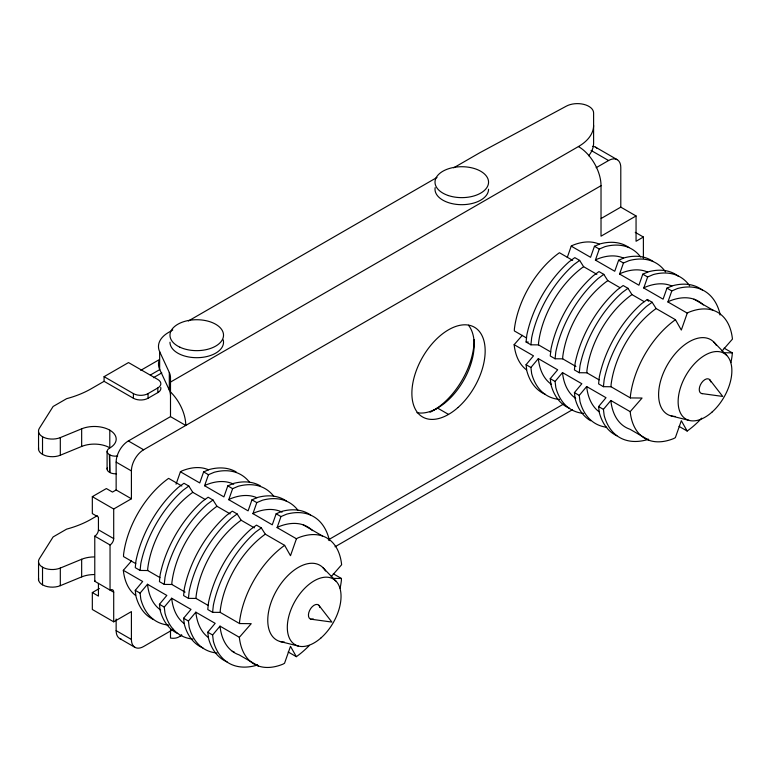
<?xml version="1.0" encoding="UTF-8"?>
<svg xmlns="http://www.w3.org/2000/svg" width="771" height="771" viewBox="0 0 771 771"><rect width="100%" height="100%" fill="white"/><g stroke="black" fill="none" stroke-linecap="round" stroke-linejoin="round"><path stroke-width="1.16" d="M109.79 430.17L109.79 447.797A21.848 12.615 0 0 0 81.659 446.448L60.311 455.227A13.82 7.98 0 0 1 45.229 455.594A13.82 7.98 0 0 1 38.579 447.758M147.695 570.53L147.724 568.622A72.792 42.029 -60 0 1 192.779 492.322L188.818 486.048L183.98 483.253L178.313 487.388A84.637 48.862 -60 0 0 135.995 560.681L135.253 567.658L140.081 570.453L147.695 570.53L159.915 577.575M171.875 584.485L171.894 582.577A72.792 42.029 -60 0 1 216.959 506.277L212.989 500.003L208.151 497.208L202.484 501.343A84.637 48.862 -60 0 0 160.166 574.636L159.424 581.613L164.252 584.408L171.875 584.485L185.098 592.118M196.046 598.441L196.075 596.532A72.792 42.029 -60 0 1 241.13 520.232L237.16 513.958L232.322 511.163L226.655 515.298A84.637 48.862 -60 0 0 184.336 588.591L183.594 595.569L188.432 598.363L196.046 598.441L208.257 605.486M220.217 612.396L220.246 610.487A72.792 42.029 -60 0 1 265.301 534.187L261.33 527.913L256.492 525.118L250.826 529.253A84.637 48.862 -60 0 0 208.517 602.546L207.765 609.524L212.603 612.319L220.217 612.396L239.55 623.556L251.24 623.672L239.357 637.299L220.014 626.139L212.603 634.996L213.345 641.115A84.637 48.862 -60 0 0 255.664 665.546L257.553 664.737M239.55 623.556L239.579 621.657A72.792 42.029 -60 0 1 284.634 545.348L265.301 534.187M333.284 573.778L341.428 578.481L341.399 580.38A72.792 42.029 -60 0 1 340.098 588.225M538.524 344.888L538.553 342.989A72.792 42.029 -60 0 1 583.608 266.679L579.638 260.405L574.8 257.62L569.133 261.755A84.637 48.862 -60 0 0 526.815 335.048L526.073 342.016L530.911 344.81L538.524 344.888L550.735 351.942M562.695 358.843L562.724 356.944A72.792 42.029 -60 0 1 607.779 280.634L603.809 274.36L598.971 271.575L593.304 275.71A84.637 48.862 -60 0 0 550.995 349.003L550.243 355.971L555.081 358.766L562.695 358.843L575.927 366.485M586.866 372.798L586.895 370.899A72.792 42.029 -60 0 1 631.95 294.589L627.98 288.315L623.151 285.53L617.484 289.665A84.637 48.862 -60 0 0 575.166 362.958L574.414 369.926L579.252 372.721L586.866 372.798L599.077 379.852M611.037 386.753L611.066 384.854A72.792 42.029 -60 0 1 656.121 308.545L652.15 302.271L647.322 299.485L641.655 303.62A84.637 48.862 -60 0 0 599.337 376.913L598.585 383.881L603.423 386.676L611.037 386.753L630.379 397.923L642.07 398.038L630.177 411.656L610.834 400.496L603.423 409.362L604.165 415.473A84.637 48.862 -60 0 0 646.483 439.904L648.372 439.104M630.379 397.923L630.408 396.015A72.792 42.029 -60 0 1 675.463 319.705L656.121 308.545M724.104 348.135L732.248 352.839L732.219 354.737A72.792 42.029 -60 0 1 730.918 362.592M140.081 570.453L140.833 563.476A84.637 48.862 -60 0 1 183.151 490.183L188.818 486.048M164.252 584.408L165.004 577.431A84.637 48.862 -60 0 1 207.322 504.138L212.989 500.003M188.432 598.363L189.174 591.386A84.637 48.862 -60 0 1 231.493 518.093L237.16 513.958M212.603 612.319L213.345 605.341A84.637 48.862 -60 0 1 255.664 532.048L261.33 527.913M530.911 344.81L531.653 337.833A84.637 48.862 -60 0 1 573.971 264.54L579.638 260.405M555.081 358.766L555.824 351.788A84.637 48.862 -60 0 1 598.142 278.495L603.809 274.36M579.252 372.721L579.994 365.743A84.637 48.862 -60 0 1 622.313 292.45L627.98 288.315M603.423 386.676L604.165 379.698A84.637 48.862 -60 0 1 646.483 306.405L652.15 302.271M176.048 484.198L180.414 471.775L182.043 470.869A72.792 42.029 -60 0 1 208.536 469.809M236.119 471.9A84.637 48.862 -60 0 0 209.288 469.5L203.621 471.919L199.747 482.945L180.414 471.775M260.29 485.855A84.637 48.862 -60 0 0 233.459 483.456L227.792 485.875L223.918 496.9L204.585 485.74L208.459 474.705L214.126 472.295A84.637 48.862 -60 0 1 249.746 482.53M286.417 501.054A84.637 48.862 -60 0 0 257.639 497.42L251.972 499.83L248.098 510.855L228.756 499.695L232.63 488.66L238.297 486.25A84.637 48.862 -60 0 1 273.917 496.485M310.588 515.009A84.637 48.862 -60 0 0 281.81 511.375L276.143 513.785L272.269 524.81L252.927 513.65L256.801 502.615L262.468 500.206A84.637 48.862 -60 0 1 298.088 510.441M331.222 576.66L341.63 564.738A72.792 42.029 -60 0 0 298.069 537.859L296.44 538.765L277.097 527.605L280.972 516.57L286.639 514.161A84.637 48.862 -60 0 1 328.957 538.592L329.207 540.635M296.44 538.765L290.494 555.698L284.634 545.348M567.273 257.427L571.234 246.142L572.872 245.226A72.792 42.029 -60 0 1 599.366 244.176M628.895 247.501A84.637 48.862 -60 0 0 600.117 243.867L594.451 246.277L590.576 257.302L571.234 246.142M653.066 261.456A84.637 48.862 -60 0 0 624.288 257.822L618.621 260.232L614.747 271.257L595.405 260.097L599.279 249.062L604.946 246.653A84.637 48.862 -60 0 1 640.566 256.888M678.191 276.095A84.637 48.862 -60 0 0 648.459 271.777L642.792 274.187L638.918 285.212L619.576 274.052L623.45 263.017L629.117 260.608A84.637 48.862 -60 0 1 665.46 271.826M702.362 290.05A84.637 48.862 -60 0 0 672.63 285.733L666.963 288.142L663.089 299.167L643.756 288.007L647.63 276.982L653.288 274.563A84.637 48.862 -60 0 1 689.631 285.781M722.042 351.017L732.45 339.095A72.792 42.029 -60 0 0 688.898 312.216L687.26 313.122L667.927 301.962L671.801 290.937L677.468 288.527A84.637 48.862 -60 0 1 719.777 312.959L720.027 314.992M687.26 313.122L681.313 330.065L675.463 319.705M153.535 619.566A84.637 48.862 -60 0 1 135.995 596.455L135.253 590.345L142.664 581.479L123.331 570.309L131.504 560.951M168.714 625.108A84.637 48.862 -60 0 1 140.833 599.25L140.081 593.13L147.502 584.273L166.835 595.434L159.424 604.3L160.166 610.41A84.637 48.862 -60 0 0 177.706 633.521M192.885 639.063A84.637 48.862 -60 0 1 165.004 613.205L164.252 607.085L171.673 598.229L191.006 609.389L183.594 618.255L184.336 624.365A84.637 48.862 -60 0 0 202.946 647.948M217.056 653.018A84.637 48.862 -60 0 1 189.174 627.16L188.432 621.04L195.844 612.184L215.176 623.344L207.765 632.21L208.517 638.321A84.637 48.862 -60 0 0 227.117 661.904M545.425 394.405A84.637 48.862 -60 0 1 526.815 370.812L526.073 364.702L533.484 355.836L514.151 344.676L522.324 335.308M559.534 399.465A84.637 48.862 -60 0 1 531.653 373.607L530.911 367.497L538.322 358.631L557.664 369.791L550.243 378.657L550.995 384.768A84.637 48.862 -60 0 0 569.596 408.36M583.705 413.42A84.637 48.862 -60 0 1 555.824 387.562L555.081 381.452L562.493 372.586L581.835 383.746L574.414 392.612L575.166 398.723A84.637 48.862 -60 0 0 590.653 420.764M606.671 427.25A84.637 48.862 -60 0 1 579.994 401.518L579.252 395.407L586.664 386.541L606.006 397.701L598.585 406.568L599.337 412.678A84.637 48.862 -60 0 0 616.877 435.788M172.752 330.007L168.589 332.407A34.541 19.94 0 0 0 159.655 351.672L159.655 369.299L169.312 390.116A34.541 19.94 0 0 1 170.497 395.282M188.365 320.996L437.012 177.436M453.656 167.827L479.668 152.812L566.377 106.128A16.191 9.348 0 0 1 583.869 104.393A16.191 9.348 0 0 1 593.603 112.961L593.603 143.03A51.821 29.915 0 0 1 588.668 155.771M104.085 381.327L104.085 376.672L128.516 362.572L157.824 379.486A10.36 5.985 0 0 1 157.824 387.948L157.824 392.603L148.051 398.25A10.36 5.985 0 0 1 133.402 398.25L104.085 381.327L91.257 388.729A86.362 49.864 0 0 1 66.634 398.674L53.112 406.481L39.311 428.377A13.82 7.98 0 0 0 43.928 437.456A13.82 7.98 0 0 0 60.311 437.6L81.659 428.821A21.848 12.615 0 0 1 111.024 430.941A21.848 12.615 0 0 1 109.79 448.009L109.366 448.259A7.768 4.491 0 0 0 109.366 454.601L109.79 472.478A7.768 4.491 0 0 0 116.508 473.731M140.727 370.35L159.433 359.556M150.355 375.024L159.713 369.617M153.468 377.674L161.785 372.885M104.085 376.672L133.402 393.595A10.36 5.985 0 0 0 148.051 393.595L157.824 387.948M170.497 382.079L578.433 146.557A51.821 29.915 0 0 0 593.603 125.403M596.128 167.721L608.579 160.532A17.27 9.975 -60 0 1 620.79 167.577L620.79 207.139L601.216 218.444M578.433 146.557A31.958 18.446 60 0 1 601.023 185.695L143.628 449.772A17.27 9.975 -60 0 0 131.407 470.927L131.407 498.779L116.142 489.961L116.142 462.108A17.27 9.975 -60 0 1 128.352 440.954L170.497 416.629L185.763 425.447A31.958 18.446 60 0 0 170.497 391.947M173.427 629.3L143.628 646.503A17.27 9.975 -60 0 1 131.407 639.448L131.407 611.596L113.703 621.821L113.703 592.205L94.775 581.276L94.775 536.153A5.185 2.988 -60 0 0 98.437 529.802L98.437 517.11L92.327 513.582L92.327 496.659L106.369 488.554L112.479 492.081L116.142 489.961M97.348 515.664L91.257 519.182A86.362 49.864 0 0 1 66.634 529.128L53.112 536.934L39.311 558.83A13.82 7.98 0 0 0 43.928 567.909A13.82 7.98 0 0 0 60.311 568.054L81.659 559.264A21.848 12.615 0 0 1 93.811 556.932M92.327 496.659L113.703 509.005L131.407 498.779M643.39 258.41L643.39 237.034L636.056 241.265L636.056 215.957L601.023 236.186L601.023 185.695M113.703 621.821L92.327 609.485L92.327 592.562L99.353 588.504M433.263 410.529L437.533 408.061L448.529 414.413M328.34 539.854L563.553 404.062M179.788 636.403L181.869 635.198M335.009 546.793L572.525 409.68M595.405 260.097L597.043 259.181A72.792 42.029 -60 0 1 623.537 258.131M204.585 485.74L206.214 484.824A72.792 42.029 -60 0 1 233.709 484.236M619.576 274.052L621.214 273.136A72.792 42.029 -60 0 1 647.707 272.086M228.756 499.695L230.394 498.779A72.792 42.029 -60 0 1 256.888 497.729M643.756 288.007L645.385 287.091A72.792 42.029 -60 0 1 671.878 286.041M252.927 513.65L254.565 512.734A72.792 42.029 -60 0 1 282.051 512.146M667.927 301.962L669.556 301.047A72.792 42.029 -60 0 1 703.335 304.959M277.097 527.605L278.736 526.689A72.792 42.029 -60 0 1 312.515 530.602M38.579 578.211A13.82 7.98 0 0 0 45.229 586.037A13.82 7.98 0 0 0 60.311 585.681L81.659 576.891A21.848 12.615 0 0 1 93.811 574.559M526.073 342.016L528.251 342.045M724.065 352.752L732.248 352.839M333.245 578.395L341.428 578.481M701.62 393.538L722.716 396.429L709.657 379.611M310.8 619.171L331.887 622.072L318.837 605.254M671.184 415.926L689.216 420.426M280.355 641.568L298.387 646.059M595.588 147.184L617.214 159.674M591.068 150.422L608.579 160.532M620.79 207.139L636.056 215.957M635.246 232.331L643.39 237.034M693.996 299.196L713.329 310.356M594.451 246.277L599.279 249.062M618.621 260.232L623.45 263.017M642.792 274.187L647.63 276.982M666.963 288.142L671.801 290.937M572.67 260.357L559.438 252.724A72.792 42.029 -60 0 0 514.382 329.034L514.353 330.932L526.564 337.987M583.608 266.679L596.841 274.312M607.779 280.634L619.99 287.689M631.95 294.589L644.161 301.644M679.02 426.344L687.163 431.047A72.792 42.029 -60 0 0 701.745 418.133M526.073 364.702L530.911 367.497M550.243 378.657L555.081 381.452M574.414 392.612L579.252 395.407M598.585 406.568L603.423 409.362M649.288 440.395L629.955 429.235A72.792 42.029 -60 0 1 610.834 400.496M303.176 524.829L322.509 535.999M203.621 471.919L208.459 474.705M227.792 485.875L232.63 488.66M251.972 499.83L256.801 502.615M276.143 513.785L280.972 516.57M128.352 440.954L143.628 449.772M181.84 486L168.608 478.367A72.792 42.029 -60 0 0 123.553 554.667L123.524 556.575L135.744 563.62M192.779 492.322L204.999 499.367M216.959 506.277L230.182 513.91M241.13 520.232L254.363 527.865M109.366 454.601L109.79 454.851A7.768 4.491 0 0 0 117.693 455.94M116.142 462.108L131.407 470.927M98.437 529.802L113.703 538.621A5.185 2.988 -60 0 1 110.041 544.962L110.041 590.094A5.185 2.988 -60 0 1 113.703 592.205M94.775 536.153L110.041 544.962M288.2 651.987L296.343 656.69A72.792 42.029 -60 0 0 309.383 645.404M135.253 590.345L140.081 593.13M159.424 604.3L164.252 607.085M183.594 618.255L188.432 621.04M207.765 632.21L212.603 634.996M258.468 666.038L239.135 654.868A72.792 42.029 -60 0 1 220.014 626.139M92.327 592.562L98.437 596.089L98.437 583.396M116.142 619.036L116.142 630.639L131.407 639.448M119.717 638.542L134.983 647.361M713.83 342.054L726.745 355.421M323.001 567.697L335.915 581.064M647.322 299.485L648.45 301.278M687.163 431.047L681.313 420.696L675.367 437.629L673.729 438.545A72.792 42.029 -60 0 1 630.177 411.656M296.343 656.69L290.494 646.339L284.538 663.272L282.909 664.178A72.792 42.029 -60 0 1 239.357 637.299M159.655 351.672L169.312 372.489A34.541 19.94 0 0 1 170.497 377.655L170.497 416.629M170.497 629.801L170.497 638.041A31.958 18.446 60 0 0 181.551 634.909M169.312 372.489L169.312 390.116M148.051 393.595L148.051 398.25M133.402 393.595L133.402 398.25M113.703 509.005L113.703 538.621M109.79 454.851L109.79 472.478M107.092 451.43L107.092 469.057M81.659 428.821L81.659 446.448M81.659 559.264L81.659 576.891M60.311 437.6L60.311 455.227M60.311 568.054L60.311 585.681M42.521 436.743L42.521 454.379M42.521 567.196L42.521 584.823M38.55 431.943L38.55 449.57M38.55 562.387L38.55 580.014M223.195 339.818A26.773 15.459 0 0 1 198.851 357.648A26.773 15.459 0 0 1 169.977 342.237M488.554 189.232A26.773 15.459 0 0 1 460.374 204.662A26.773 15.459 0 0 1 435.152 187.613M468.469 325.227A51.821 29.915 -60 0 1 463.034 381.423A51.821 29.915 -60 0 1 416.938 412.639M474.175 339.664A57.864 33.404 -60 0 1 430.054 412.244M121.182 639.14A17.27 9.975 -60 0 1 116.142 630.639M94.775 581.276A5.185 2.988 -60 0 1 95.344 580.997M592.494 146.374A17.27 9.975 -60 0 1 596.831 148.148M159.655 369.299A34.541 19.94 0 0 1 158.903 361.021M702.391 393.634A8.134 4.693 -60 0 1 701.62 382.782A8.134 4.693 -60 0 1 710.689 381.886M675.261 416.456A43.176 24.932 -60 0 1 667.541 364.577A43.176 24.932 -60 0 1 716.336 345.331M313.277 618.93A8.134 4.693 -60 0 1 308.439 614.815A8.134 4.693 -60 0 1 313.884 605.38A8.134 4.693 -60 0 1 319.869 607.529M284.441 642.098A43.176 24.932 -60 0 1 276.712 590.21A43.176 24.932 -60 0 1 325.507 570.964M598.971 411.685A72.792 42.029 -60 0 1 586.664 386.541M526.448 369.82A72.792 42.029 -60 0 1 514.151 344.676M551.525 384.421A72.792 42.029 -60 0 1 538.322 358.631M575.696 398.376A72.792 42.029 -60 0 1 562.493 372.586M208.141 637.328A72.792 42.029 -60 0 1 195.844 612.184M234.297 652.083A72.792 42.029 -60 0 1 232.244 651.283M135.629 595.453A72.792 42.029 -60 0 1 123.331 570.309M160.705 610.054A72.792 42.029 -60 0 1 147.502 584.273M183.97 623.373A72.792 42.029 -60 0 1 171.673 598.229M160.734 387.437A10.36 5.985 0 0 1 157.824 392.603M109.366 472.228A7.768 4.491 0 0 1 107.468 467.669M458.013 407.493A51.821 29.915 -60 0 0 474.435 327.232A51.821 29.915 -60 0 0 413.131 381.587A51.821 29.915 -60 0 0 458.013 407.493M711.961 412.157A38.001 21.935 -60 0 0 723.998 353.301A38.001 21.935 -60 0 0 679.049 393.162A38.001 21.935 -60 0 0 711.961 412.157M321.131 637.8A38.001 21.935 -60 0 0 333.178 578.944A38.001 21.935 -60 0 0 288.229 618.795A38.001 21.935 -60 0 0 321.131 637.8M179.903 347.201A26.773 15.459 0 0 0 223.195 337.602A26.773 15.459 0 0 0 187.16 320.755A26.773 15.459 0 0 0 179.903 347.201M448.394 195.564A26.773 15.459 0 0 0 488.554 182.178A26.773 15.459 0 0 0 448.394 168.791A26.773 15.459 0 0 0 448.394 195.564"/></g></svg>
